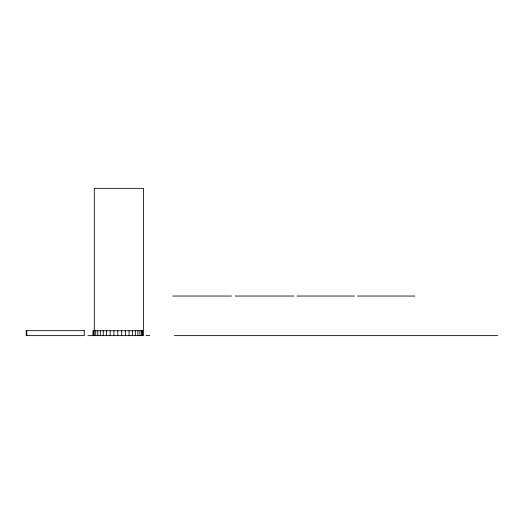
<?xml version="1.0" encoding="UTF-8"?>
<svg xmlns="http://www.w3.org/2000/svg" width="524" height="524" viewBox="0 0 524 524"><rect width="100%" height="100%" fill="white"/><g stroke="black" fill="none" stroke-linecap="round" stroke-linejoin="round"><path stroke-width="0.79" d="M172.802 296.04L231.529 296.04M235.296 296.04L294.023 296.04M296.997 296.04L354.466 296.04M357.407 296.04L414.877 296.04M87.875 335.629L143.406 335.629L143.406 188.352L94.313 188.352L94.313 330.716M145.954 335.629L149.805 335.629M174.354 335.629L497.8 335.629M142.607 335.648L142.607 330.742L93.017 330.742L93.017 335.648M142.299 330.742L142.299 335.648M141.388 330.742L141.388 335.648M139.901 330.742L139.901 335.648M137.871 330.742L137.871 335.648M135.343 330.742L135.343 335.648M132.382 330.742L132.382 335.648M129.068 330.742L129.068 335.648M125.472 330.742L125.472 335.648M121.686 330.742L121.686 335.648M117.808 330.742L117.808 335.648M113.931 330.742L113.931 335.648M110.145 330.742L110.145 335.648M106.549 330.742L106.549 335.648M103.235 330.742L103.235 335.648M100.274 330.742L100.274 335.648M97.752 330.742L97.752 335.648M95.715 330.742L95.715 335.648M94.228 330.742L94.228 335.648M93.318 330.742L93.318 335.648M26.783 330.683L26.783 335.629M84.253 330.683L26.2 330.683L26.2 335.629L84.253 335.629L84.253 330.683"/></g></svg>
